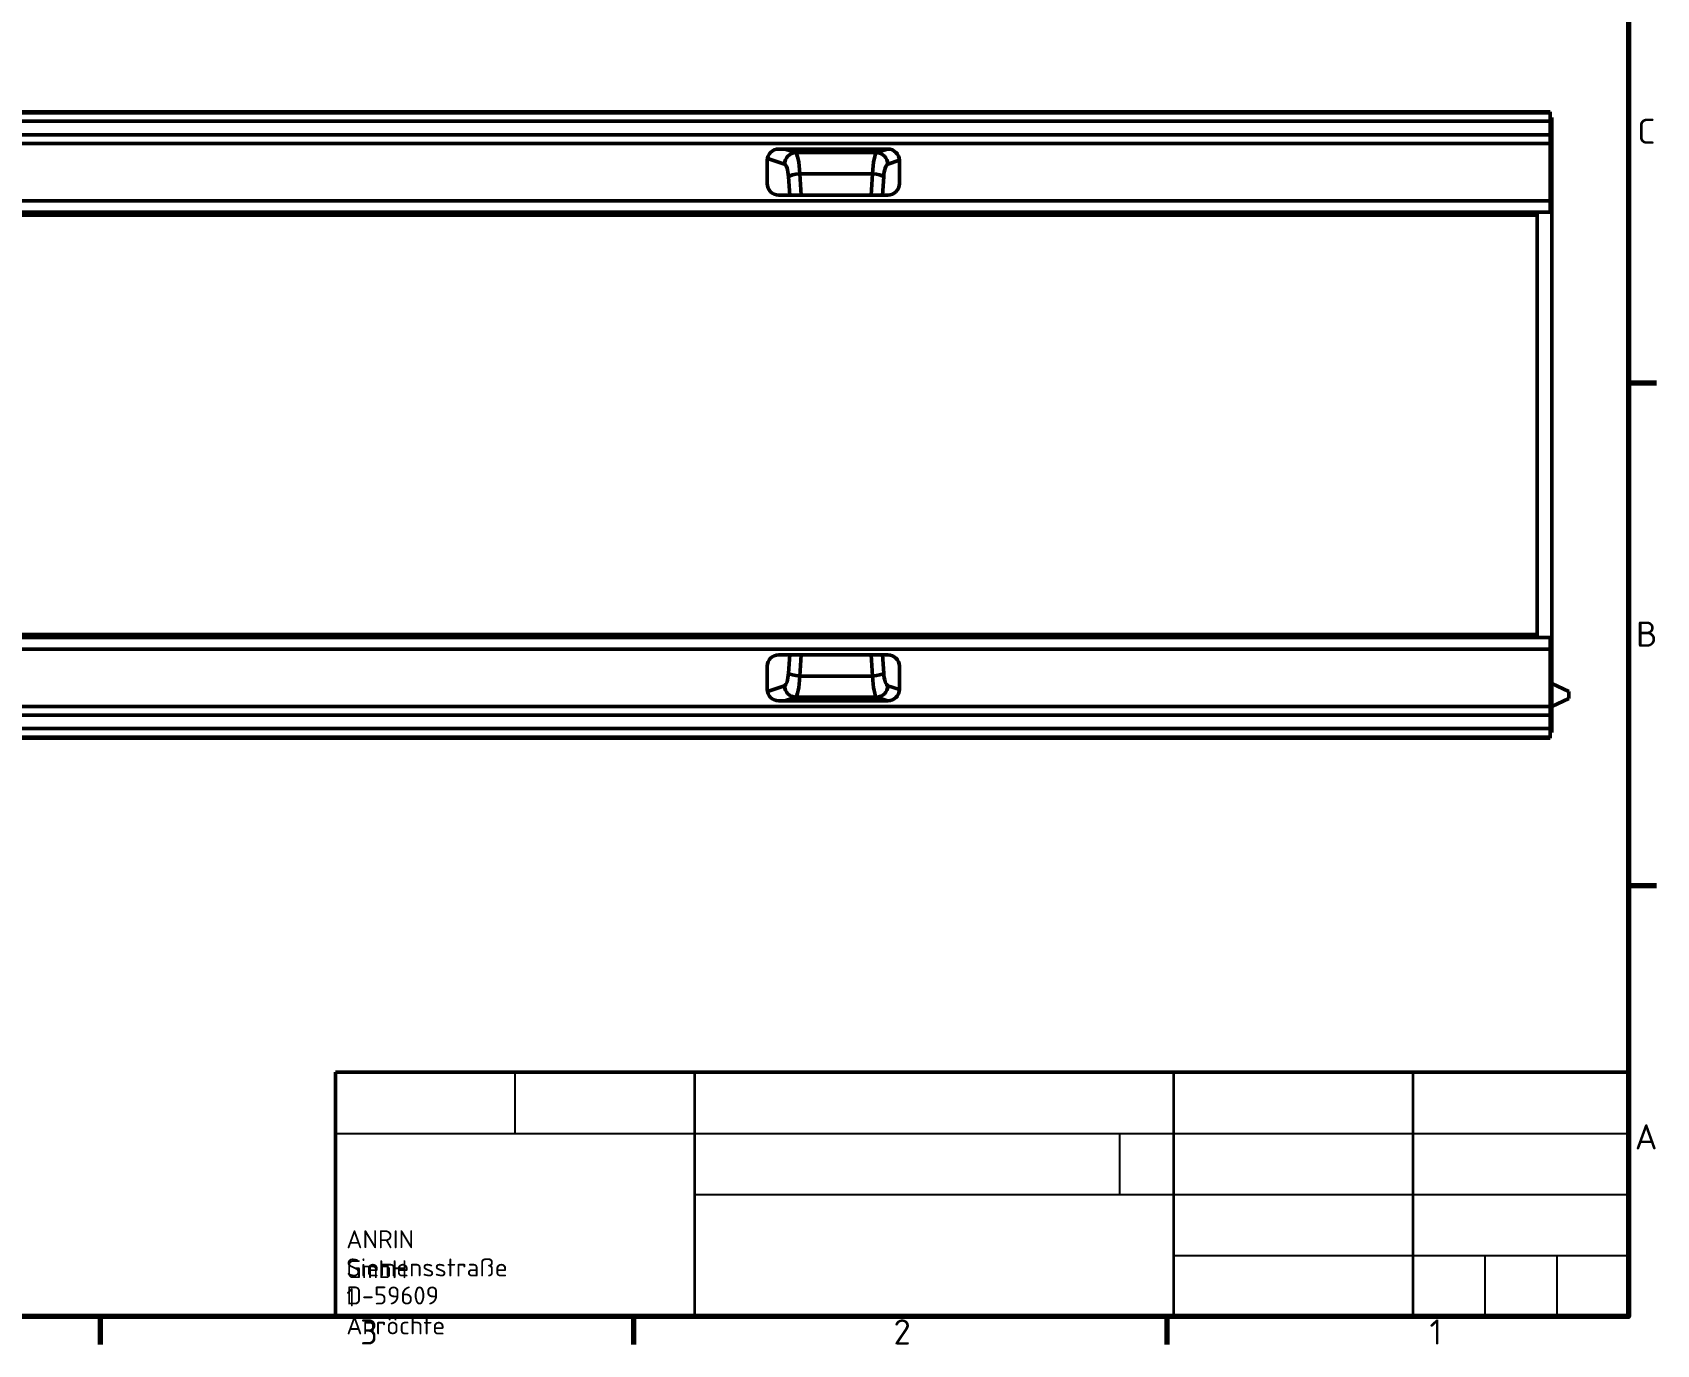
# Model space of a CAD drawing. Header units: millimetres. Extents: x 0 to 1485, y 0 to 1050.
# Drawn here: x 905 to 1470, y 15 to 472 of the extents above; entities that cross this region are included whole.
import ezdxf

# ---------------------------------------------------------------- set-up
doc = ezdxf.new("R2010")
doc.units = ezdxf.units.MM
doc.header["$LTSCALE"] = 2.5
doc.linetypes.add('Durchgehend', pattern=[0])
for name, color, linetype, lineweight in [('Rahmen (ISO)', 7, 'Continuous', 70), ('Sichtbare Kanten(DIN)', 7, 'Durchgehend', 50), ('Sichtbare tangentiale Kanten(DIN)', 7, 'Durchgehend', 50), ('Titel (ISO)', 7, 'Continuous', 50)]:
    doc.layers.add(name, color=color, linetype=linetype, lineweight=lineweight)
doc.styles.add('Notiztext (DIN)', font='isocpeur.ttf')
doc.styles.add('TXT 5_0', font='isocpeur.ttf')

# ---------------------------------------------------------------- blocks, each defined once
blk = doc.blocks.new('Ränder Standardrahmen')
at = {"layer": 'Rahmen (ISO)'}
for p, q in [((584, 140), (587.9, 140)), ((584, 70), (587.9, 70)), ((371.25, 10), (371.25, 6.1)), ((445.5, 10), (445.5, 6.1)), ((519.75, 10), (519.75, 6.1))]:
    blk.add_line(p, q, dxfattribs=at)
at = {"layer": 'Rahmen (ISO)', "flags": 128}
blk.add_lwpolyline([(10, 10), (10, 410), (584, 410), (584, 10), (10, 10)], dxfattribs=at)
at = {"layer": 'Rahmen (ISO)', "char_height": 3.5, "attachment_point": 7, "style": 'Notiztext (DIN)'}
for s, insert in [('C', (585.23, 173.25)), ('B', (585.05, 103.25)), ('A', (584.88, 33.25)), ('3', (407.45, 6.1)), ('2', (481.7, 6.1)), ('1', (556.3, 6.1))]:
    blk.add_mtext(s, dxfattribs=dict(at, insert=insert))
blk = doc.blocks.new('Schriftfelder Kundenzeichnung DE')
at = {"layer": 'Titel (ISO)', "lineweight": 50}
for p, q in [((283.01, 239.22), (103.01, 239.22)), ((103.01, 239.22), (103.01, 205.22)), ((283.01, 205.22), (283.01, 239.22)), ((103.01, 205.22), (283.01, 205.22))]:
    blk.add_line(p, q, dxfattribs=at)
at = {"layer": 'Titel (ISO)', "lineweight": 25}
for p, q in [((128.01, 239.22), (128.01, 230.72)), ((103.01, 230.72), (283.01, 230.72)), ((212.18, 230.72), (212.18, 222.22)), ((153.01, 222.22), (283.01, 222.22)), ((219.68, 213.72), (283.01, 213.72)), ((263.01, 213.72), (263.01, 205.22)), ((273.01, 213.72), (273.01, 205.22))]:
    blk.add_line(p, q, dxfattribs=at)
at = {"layer": 'Titel (ISO)', "lineweight": 35}
for p, q in [((153.01, 239.22), (153.01, 205.22)), ((219.68, 239.22), (219.68, 205.22)), ((253.01, 239.22), (253.01, 205.22))]:
    blk.add_line(p, q, dxfattribs=at)
at = {"layer": 'Titel (ISO)', "char_height": 2.5, "attachment_point": 1, "style": 'TXT 5_0'}
for s, insert, width in [('\\fISOCPEUR|b0|i0;ANRIN GmbH', (104.54, 217.22), 16.9116), ('\\fISOCPEUR|b0|i0;Siemensstraße 1', (104.54, 213.3), 21.7572), ('\\fISOCPEUR|b0|i0;D-59609 Anröchte', (104.54, 209.4), 23.9445)]:
    blk.add_mtext(s, dxfattribs=dict(at, insert=insert, width=width))

msp = doc.modelspace()

# ---------------------------------------------------------------- linework, layer by layer
at = {"layer": 'Sichtbare Kanten(DIN)'}
for p, q in [((433.772, 444.292), (1432.772, 444.292)), ((1432.772, 444.292), (1432.772, 409.292)), ((1432.772, 442.292), (1433.272, 442.292)), ((1433.272, 442.292), (1433.272, 228.292)), ((1432.772, 436.292), (433.772, 436.292)), ((1433.272, 439.158), (1432.772, 439.222)), ((1432.772, 438.792), (1433.272, 438.792)), ((1164.272, 431.292), (1202.272, 431.292)), ((1160.272, 419.292), (1160.272, 427.292)), ((1206.272, 427.292), (1206.272, 419.292)), ((1202.272, 415.292), (1164.272, 415.292)), ((1432.772, 409.292), (433.772, 409.292)), ((1168.618, 409.089), (1165.167, 409.292)), ((1195.984, 409.04), (1172.56, 409.04)), ((1203.377, 409.292), (1199.926, 409.089)), ((1428.272, 261.292), (1428.272, 409.292)), ((1432.772, 411.292), (1433.272, 411.292)), ((433.772, 261.292), (1432.772, 261.292)), ((1165.167, 261.292), (1168.618, 261.494)), ((1172.56, 261.543), (1195.984, 261.543)), ((1199.926, 261.494), (1203.377, 261.292)), ((1432.772, 261.292), (1432.772, 226.292)), ((1164.272, 255.292), (1202.272, 255.292)), ((1432.772, 259.292), (1433.272, 259.292)), ((1160.272, 243.292), (1160.272, 251.292)), ((1206.272, 251.292), (1206.272, 243.292)), ((1433.272, 245.292), (1439.272, 242.494)), ((1202.272, 239.292), (1164.272, 239.292)), ((1433.272, 237.292), (1439.272, 240.09)), ((1439.272, 242.494), (1439.272, 240.09)), ((433.772, 234.292), (1432.772, 234.292)), ((1432.772, 231.792), (1433.272, 231.792)), ((1432.772, 226.292), (433.772, 226.292)), ((1432.772, 231.361), (1433.272, 231.425)), ((1433.272, 228.292), (1432.772, 228.292))]:
    msp.add_line(p, q, dxfattribs=at)
for centre, start, end in [((1164.272, 427.292), 90, 180), ((1202.272, 427.292), 0, 90), ((1164.272, 419.292), 180, 270), ((1202.272, 419.292), 270, 0), ((1164.272, 251.292), 90, 180), ((1202.272, 251.292), 0, 90), ((1164.272, 243.292), 180, 270), ((1202.272, 243.292), 270, 0)]:
    msp.add_arc(centre, 4, start, end, dxfattribs=at)
for centre, major_axis, start_param, end_param in [((1172.481, 409.106), (4.01, -0.001), 3.4139848, 4.7321008), ((1196.063, 409.106), (4.01, 0.001), 4.6926771, 6.0107932), ((1172.481, 261.478), (-4.01, -0.001), 4.6926771, 6.0107932), ((1196.063, 261.478), (-4.01, 0.001), 3.4139848, 4.7321008)]:
    msp.add_ellipse(centre, major_axis=major_axis, ratio=0.016308, start_param=start_param, end_param=end_param, dxfattribs=at)
at = {"layer": 'Sichtbare tangentiale Kanten(DIN)'}
for p, q in [((1432.772, 443.911), (433.772, 443.911)), ((1432.772, 440.974), (433.772, 440.974)), ((1432.772, 433.292), (433.772, 433.292)), ((1170.168, 430.056), (1166.382, 431.292)), ((1198.377, 430.056), (1170.168, 430.056)), ((1202.162, 431.292), (1198.377, 430.056)), ((1160.339, 428.019), (1166.304, 426.071)), ((1202.24, 426.071), (1206.271, 427.387)), ((1167.717, 421.647), (1168.173, 415.292)), ((1172.111, 415.292), (1171.58, 422.682)), ((1171.58, 422.682), (1196.964, 422.682)), ((1196.964, 422.682), (1196.433, 415.292)), ((1200.371, 415.292), (1200.828, 421.647)), ((1432.772, 413.292), (433.772, 413.292)), ((1432.772, 414.292), (1433.272, 414.292)), ((1428.272, 408.283), (438.272, 408.283)), ((1168.604, 409.292), (1168.618, 409.089)), ((1172.56, 409.04), (1172.542, 409.292)), ((1196.002, 409.292), (1195.984, 409.04)), ((1199.926, 409.089), (1199.941, 409.292)), ((1428.272, 262.301), (438.272, 262.301)), ((1168.618, 261.494), (1168.604, 261.292)), ((1172.542, 261.292), (1172.56, 261.543)), ((1195.984, 261.543), (1196.002, 261.292)), ((1199.941, 261.292), (1199.926, 261.494)), ((433.772, 257.292), (1432.772, 257.292)), ((1168.173, 255.292), (1167.717, 248.937)), ((1171.58, 247.901), (1172.111, 255.292)), ((1196.433, 255.292), (1196.964, 247.901)), ((1200.828, 248.937), (1200.371, 255.292)), ((1432.772, 256.292), (1433.272, 256.292)), ((1166.304, 244.512), (1160.339, 242.565)), ((1196.964, 247.901), (1171.58, 247.901)), ((1206.271, 243.196), (1202.24, 244.512)), ((1166.382, 239.292), (1170.168, 240.528)), ((1170.168, 240.528), (1198.377, 240.528)), ((1198.377, 240.528), (1202.162, 239.292)), ((433.772, 237.292), (1432.772, 237.292)), ((433.772, 229.609), (1432.772, 229.609)), ((433.772, 226.673), (1432.772, 226.673))]:
    msp.add_line(p, q, dxfattribs=at)
for centre, major_axis, ratio, start_param, end_param in [((1170.168, 426.071), (1.242, 3.802), 0.9624951, 0.3270527, 1.8752896), ((1170.027, 420.094), (0, 10), 0.1607695, 4.9741884, 6.1959188), ((1198.517, 420.094), (0, -10), 0.1607695, 3.2288591, 4.4505896), ((1198.377, 426.071), (-1.242, 3.802), 0.9624951, 4.4078957, 5.9561326), ((1166.164, 420.094), (0, -6), 0.2679492, 1.8325957, 3.0543262), ((1202.38, 420.094), (0, 6), 0.2679492, 0.0872665, 1.3089969), ((1171.58, 421.647), (-3.99, -0.286), 0.2581989, 4.6938533, 6.0119693), ((1196.964, 421.647), (3.99, -0.286), 0.2581989, 0.271216, 1.589332), ((1166.164, 250.49), (0, -6), 0.2679492, 0.0872665, 1.3089969), ((1171.58, 248.937), (-3.99, 0.286), 0.2581989, 0.271216, 1.589332), ((1196.964, 248.937), (3.99, 0.286), 0.2581989, 4.6938533, 6.0119693), ((1202.38, 250.49), (0, 6), 0.2679492, 1.8325957, 3.0543262), ((1170.168, 244.512), (1.242, -3.802), 0.9624951, 4.4078957, 5.9561326), ((1170.027, 250.49), (0, 10), 0.1607695, 3.2288591, 4.4505896), ((1198.517, 250.49), (0, -10), 0.1607695, 4.9741884, 6.1959188), ((1198.377, 244.512), (-1.242, -3.802), 0.9624951, 0.3270527, 1.8752896)]:
    msp.add_ellipse(centre, major_axis=major_axis, ratio=ratio, start_param=start_param, end_param=end_param, dxfattribs=at)

# ---------------------------------------------------------------- block references
at = {"xscale": 2.5, "yscale": 2.5, "zscale": 2.5}
for name, p in [('Ränder Standardrahmen', (0, 0)), ('Schriftfelder Kundenzeichnung DE', (752.478, -488.051))]:
    msp.add_blockref(name, p, dxfattribs=at)

doc.saveas('drawing.dxf')
